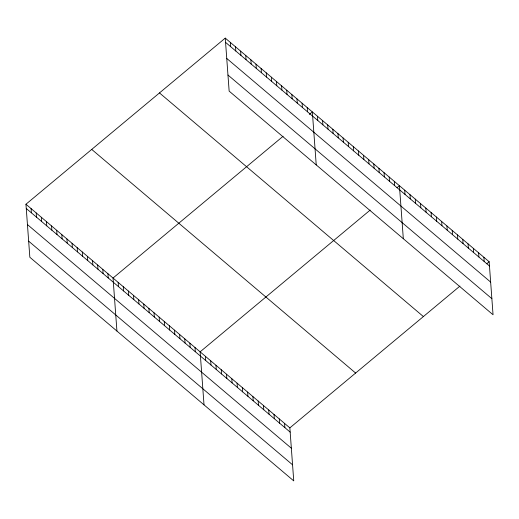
<?xml version="1.0" encoding="UTF-8"?>
<svg xmlns="http://www.w3.org/2000/svg" width="519" height="519" viewBox="0 0 519 519"><rect width="100%" height="100%" fill="white"/><g stroke="black" fill="none" stroke-linecap="round" stroke-linejoin="round"><path stroke-width="0.78" d="M25.95 204.239L289.855 427.877L293.748 480.892L29.843 257.262L25.95 204.239L225.252 38.108L489.158 261.738L493.05 314.761L229.145 91.123L225.252 38.108M283.108 136.27L113.038 278.041L116.931 331.057M309.298 114.446L312.341 111.903L316.233 164.925M370.196 210.072L200.126 351.837L204.019 404.859M396.996 187.735L399.429 185.705L403.321 238.727M289.855 427.877L459.925 286.105M486.718 263.769L489.158 261.738M225.564 42.357L489.469 265.988M226.745 58.446L490.65 282.083M227.964 75.028L491.869 298.665M159.482 92.927L423.387 316.564M91.72 149.414L355.625 373.051M26.261 208.489L290.166 432.126M27.442 224.584L291.347 448.221M28.662 241.166L292.567 464.803M483.877 257.268L484.188 261.518M478.602 252.798L478.914 257.048M473.322 248.322L473.633 252.571M468.047 243.852L468.359 248.101M462.766 239.376L463.078 243.625M457.486 234.906L457.797 239.155M452.211 230.43L452.523 234.679M446.93 225.96L447.242 230.209M441.656 221.49L441.967 225.733M436.375 217.013L436.687 221.263M431.101 212.543L431.412 216.793M425.82 208.067L426.131 212.316M420.539 203.597L420.851 207.847M415.265 199.121L415.576 203.37M409.984 194.651L410.295 198.9M404.71 190.175L405.021 194.424M394.304 181.365L394.622 185.614M389.185 177.024L389.497 181.274M384.06 172.684L384.371 176.934M378.935 168.338L379.253 172.587M373.816 163.998L374.128 168.247M368.691 159.657L369.003 163.907M363.572 155.317L363.884 159.567M358.447 150.977L358.759 155.226M353.322 146.637L353.634 150.886M348.204 142.29L348.515 146.54M343.078 137.95L343.39 142.2M337.953 133.61L338.265 137.859M332.835 129.27L333.146 133.519M327.71 124.93L328.021 129.179M322.584 120.59L322.896 124.839M317.466 116.25L317.777 120.492M307.216 107.563L307.533 111.812M302.097 103.223L302.408 107.472M296.972 98.882L297.283 103.132M291.847 94.542L292.165 98.792M286.728 90.202L287.039 94.445M281.603 85.856L281.914 90.105M276.484 81.515L276.796 85.765M271.359 77.175L271.671 81.425M266.234 72.835L266.545 77.084M261.115 68.495L261.427 72.744M284.574 423.4L284.886 427.65M255.99 64.155L256.302 68.404M279.3 418.93L279.611 423.18M250.865 59.808L251.177 64.058M274.019 414.454L274.33 418.703M245.747 55.468L246.058 59.717M268.738 409.984L269.056 414.233M240.621 51.128L240.933 55.377M263.464 405.514L263.775 409.763M235.496 46.788L235.808 51.037M258.183 401.038L258.494 405.287M230.378 42.448L230.689 46.697M252.909 396.568L253.22 400.817M247.628 392.092L247.939 396.341M242.354 387.622L242.665 391.871M237.073 383.145L237.384 387.395M231.792 378.675L232.11 382.925M226.518 374.205L226.829 378.448M221.237 369.729L221.548 373.978M215.962 365.259L216.274 369.509M210.682 360.783L210.993 365.032M205.407 356.313L205.719 360.562M195.001 347.496L195.313 351.746M189.883 343.156L190.194 347.406M184.758 338.816L185.069 343.065M179.632 334.476L179.95 338.725M174.514 330.136L174.825 334.379M169.389 325.789L169.7 330.039M164.263 321.449L164.581 325.698M159.145 317.109L159.456 321.358M154.02 312.769L154.331 317.018M148.901 308.429L149.213 312.678M143.776 304.089L144.087 308.338M138.651 299.742L138.962 303.991M133.532 295.402L133.844 299.651M128.407 291.062L128.718 295.311M123.282 286.722L123.593 290.971M118.163 282.381L118.475 286.631M107.913 273.695L108.224 277.944M102.794 269.355L103.106 273.604M97.669 265.014L97.981 269.264M92.544 260.674L92.862 264.924M87.426 256.334L87.737 260.583M82.3 251.994L82.612 256.243M77.175 247.654L77.493 251.897M72.057 243.307L72.368 247.557M66.932 238.967L67.243 243.216M61.813 234.627L62.124 238.876M56.688 230.287L56.999 234.536M51.563 225.947L51.874 230.196M46.444 221.607L46.755 225.856M41.319 217.26L41.63 221.509M36.194 212.92L36.505 217.169M31.075 208.58L31.387 212.829"/></g></svg>
